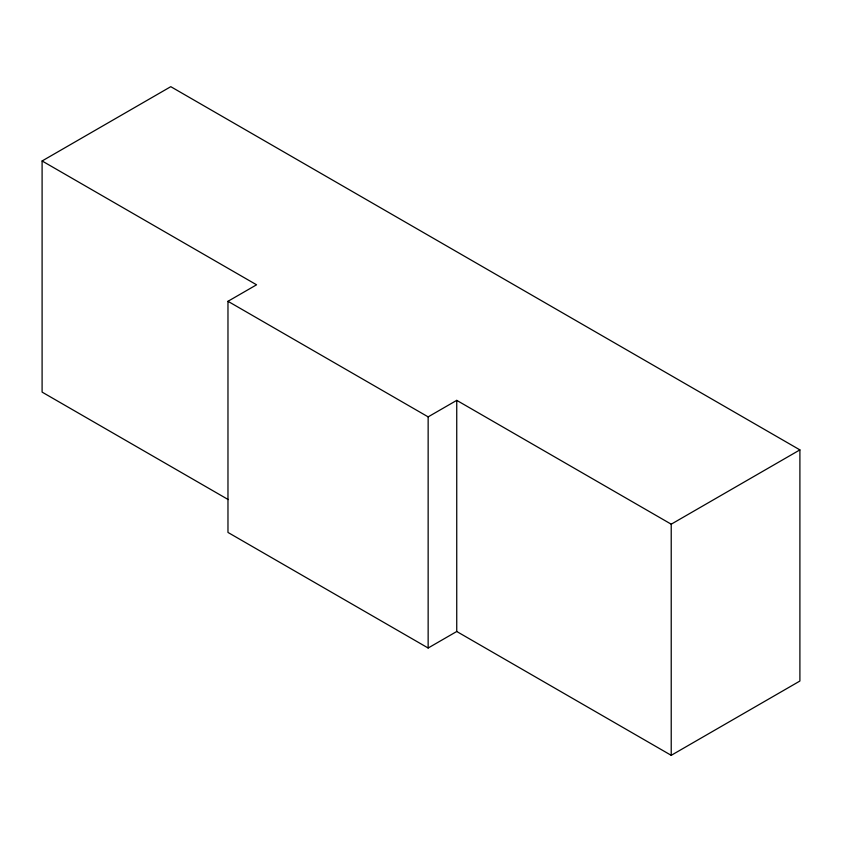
<?xml version="1.0" encoding="UTF-8"?>
<svg xmlns="http://www.w3.org/2000/svg" width="842" height="842" viewBox="0 0 842 842"><rect width="100%" height="100%" fill="white"/><g stroke="black" fill="none" stroke-linecap="round" stroke-linejoin="round"><path stroke-width="1.26" d="M42.1 160.969L170.779 86.673L799.9 449.891L799.9 681.031L671.221 755.327L456.743 631.5L428.146 648.014L227.971 532.439L227.971 301.299L256.568 284.796L42.1 160.969L42.1 392.109L228.203 499.559M227.971 301.299L428.146 416.874L456.743 400.36L671.221 524.187L799.9 449.891M671.221 524.187L671.221 755.327M456.743 400.36L456.743 631.5M428.146 416.874L428.146 648.014"/></g></svg>
